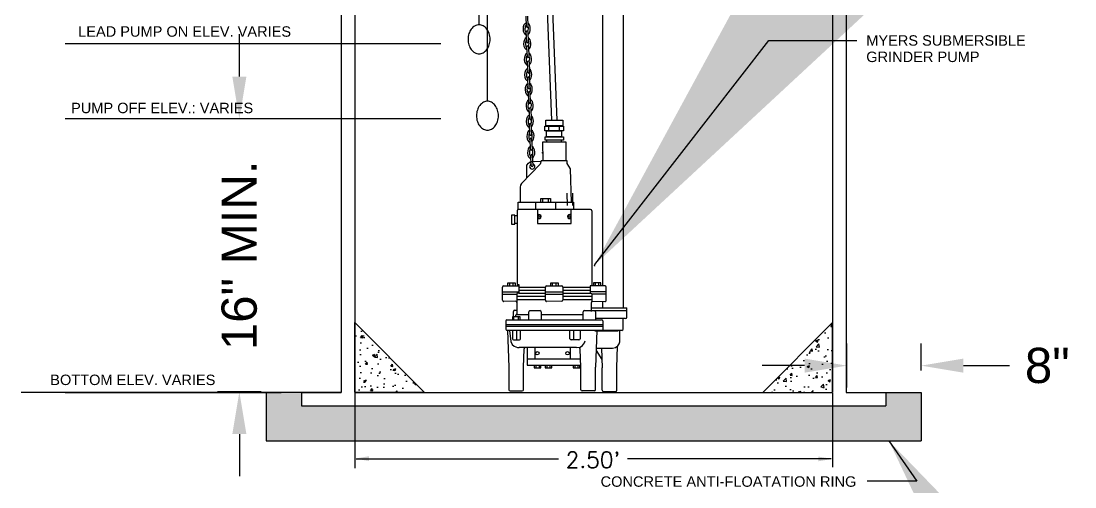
# Paper-space layout 'WS DET' of a CAD drawing. Header units: feet, sheet in inches. Extents: x -12.2 to 22.7, y -7.4 to 15.4.
# Drawn here: x 13.342 to 16.334, y 2.552 to 3.874 of the extents above; entities that cross this region are included whole.
import ezdxf

# ---------------------------------------------------------------- set-up
doc = ezdxf.new("R2010")
doc.units = ezdxf.units.FT
doc.header["$MEASUREMENT"] = 0
doc.layers.add('DT-2', color=2, linetype='Continuous')
doc.layers.add('N-ARROW', color=7, linetype='Continuous')
doc.styles.add('1L100', font='arial.ttf', dxfattribs={"height": 0.1})
doc.styles.add('_TCW_TXTSTY_2B', font='arial.ttf', dxfattribs={"height": 0.130972})
doc.styles.add('L100', font='simplex.shx', dxfattribs={"width": 0.7})
doc.styles.add('ROMANS', font='ROMANS.shx', dxfattribs={"height": 6})
doc.dimstyles.new('ACE1', dxfattribs={"dimscale": 20, "dimtxt": 0.18, "dimasz": 0.15, "dimexe": 0.08, "dimexo": 0.05, "dimgap": 0.03, "dimtad": 1, "dimdsep": 46, "dimtxsty": 'L100', "dimcen": 0.03, "dimclrd": 256, "dimclre": 256, "dimclrt": 256, "dimaunit": 1, "dimadec": 0, "dimazin": 0, "dimtfac": 1, "dimtofl": 0, "dimtmove": 0, "dimatfit": 3, "dimfxl": 1, "dimtolj": 1, "dimtzin": 0, "dimarcsym": 0})
doc.dimstyles.new('JEA1', dxfattribs={"dimtxt": 0.1, "dimasz": 0.12, "dimexe": 0.0625, "dimexo": 0.0625, "dimgap": 0.05, "dimtad": 1, "dimdec": 1, "dimlfac": 3, "dimdsep": 46, "dimtxsty": '1L100', "dimcen": 0.09, "dimclrd": 256, "dimclre": 256, "dimclrt": 256, "dimadec": 0, "dimazin": 0, "dimtfac": 1, "dimtdec": 1, "dimtofl": 0, "dimtmove": 0, "dimatfit": 3, "dimfxl": 1, "dimtolj": 1, "dimtzin": 0, "dimlwd": -1, "dimlwe": -1, "dimarcsym": 0})

# ---------------------------------------------------------------- blocks, each defined once
blk = doc.blocks.new('*D146')
at = {"layer": 'Defpoints', "color": 0, "transparency": 16777216}
for p in [(14.0006, 3.5969), (13.9619, 2.8223), (14.0862, 2.8223)]:
    blk.add_point(p, dxfattribs=at)
at = {"layer": 'DT-2', "transparency": 16777216}
for p, q in [((13.9619, 3.7169), (13.9619, 3.8369)), ((13.9381, 3.5969), (13.8994, 3.5969)), ((14.0237, 2.8223), (13.8994, 2.8223)), ((13.9619, 2.7023), (13.9619, 2.5823))]:
    blk.add_line(p, q, dxfattribs=at)
for points in [[(13.9419, 3.7169), (13.9819, 3.7169), (13.9619, 3.5969)], [(13.9419, 2.7023), (13.9819, 2.7023), (13.9619, 2.8223)]]:
    blk.add_solid(points, dxfattribs=at)
at = {"layer": 'DT-2', "transparency": 16777216, "insert": (13.9619, 3.2096), "char_height": 0.1, "attachment_point": 5, "rotation": 90, "style": '1L100'}
blk.add_mtext('\\A1;16" MIN.', dxfattribs=at)
blk = doc.blocks.new('*D133')
at = {"layer": 'Defpoints', "color": 0, "transparency": 16777216}
for p in [(15.6864, 2.8964), (15.8973, 2.8202), (15.6864, 2.772)]:
    blk.add_point(p, dxfattribs=at)
at = {"layer": 'DT-2', "transparency": 16777216}
for p, q in [((15.6864, 2.8345), (15.6864, 2.9589)), ((15.8973, 2.8827), (15.8973, 2.9589)), ((15.5664, 2.8964), (15.4464, 2.8964)), ((16.0173, 2.8964), (16.1478, 2.8964))]:
    blk.add_line(p, q, dxfattribs=at)
for points in [[(15.5664, 2.9164), (15.5664, 2.8764), (15.6864, 2.8964)], [(16.0173, 2.9164), (16.0173, 2.8764), (15.8973, 2.8964)]]:
    blk.add_solid(points, dxfattribs=at)
at = {"layer": 'DT-2', "transparency": 16777216, "insert": (16.2554, 2.8964), "char_height": 0.1, "attachment_point": 5, "style": '1L100'}
blk.add_mtext('\\A1;8" ', dxfattribs=at)

psp = doc.layouts.new('WS DET')

# ---------------------------------------------------------------- hatches: boundary and pattern name
at = {"layer": 'N-ARROW'}
h = psp.add_hatch(dxfattribs=at)
h.set_pattern_fill('AR-CONC', color=256, scale=0.01)
h.set_pattern_definition([(50, (-14.58694, -6.04104), (0.07172602, -0.00627521), [0.0075, -0.0825]), (355, (-14.58694, -6.04104), (-0.01387513, 0.07521921), [0.006, -0.066]), (100.45144, (-14.58096, -6.041564), (0.05785088, 0.068944), [0.00637402, -0.07011421]), (46.1842, (-14.58694, -6.02104), (0.10672413, -0.01655193), [0.01125, -0.12375]), (96.63564, (-14.57804, -6.02242), (0.0934662, 0.09741186), [0.00956103, -0.10517138]), (351.18416, (-14.58694, -6.02104), (0.0934662, 0.09741186), [0.009, -0.099]), (21, (-14.57694, -6.02604), (0.0596907, -0.04026189), [0.0075, -0.0825]), (326, (-14.57694, -6.02604), (0.02433153, 0.072515), [0.006, -0.066]), (71.45144, (-14.571964, -6.029396), (0.08402224, 0.03225312), [0.00637402, -0.07011421]), (37.5, (-14.586938, -6.04104), (0.001215986, 0.033289385), [0, -0.0652, 0, -0.067, 0, -0.06625]), (7.5, (-14.586938, -6.04104), (0.026306954, 0.03944117), [0, -0.0382, 0, -0.0637, 0, -0.02525]), (327.5, (-14.609238, -6.04104), (0.053382244, -0.002255487), [0, -0.025, 0, -0.078, 0, -0.1035]), (317.5, (-14.61924, -6.04104), (0.05831862, 0.0100105), [0, -0.0325, 0, -0.0518, 0, -0.0735])])
h.paths.add_polyline_path([(14.28949, 3.01879), (14.28949, 2.8202), (14.48697, 2.8202)])
h.paths.add_polyline_path([(15.64581, 3.01879), (15.44833, 2.8202), (15.64581, 2.8202)])
h = psp.add_hatch(dxfattribs=at)
h.set_pattern_fill('AR-CONC', color=256, scale=0.01)
h.set_pattern_definition([(50, (-14.58694, -6.54104), (0.07172602, -0.00627521), [0.0075, -0.0825]), (355, (-14.58694, -6.54104), (-0.01387513, 0.07521921), [0.006, -0.066]), (100.45144, (-14.58096, -6.541564), (0.05785088, 0.068944), [0.00637402, -0.07011421]), (46.1842, (-14.58694, -6.52104), (0.10672413, -0.01655193), [0.01125, -0.12375]), (96.63564, (-14.57804, -6.52242), (0.0934662, 0.09741186), [0.00956103, -0.10517138]), (351.18416, (-14.58694, -6.52104), (0.0934662, 0.09741186), [0.009, -0.099]), (21, (-14.57694, -6.52604), (0.0596907, -0.04026189), [0.0075, -0.0825]), (326, (-14.57694, -6.52604), (0.02433153, 0.072515), [0.006, -0.066]), (71.45144, (-14.571964, -6.529396), (0.08402224, 0.03225312), [0.00637402, -0.07011421]), (37.5, (-14.586938, -6.54104), (0.001215986, 0.033289385), [0, -0.0652, 0, -0.067, 0, -0.06625]), (7.5, (-14.586938, -6.54104), (0.026306954, 0.03944117), [0, -0.0382, 0, -0.0637, 0, -0.02525]), (327.5, (-14.609238, -6.54104), (0.053382244, -0.002255487), [0, -0.025, 0, -0.078, 0, -0.1035]), (317.5, (-14.61924, -6.54104), (0.05831862, 0.0100105), [0, -0.0325, 0, -0.0518, 0, -0.0735])])
h.paths.add_polyline_path([(14.28949, 2.78268), (14.13804, 2.78268), (14.13804, 2.8202), (14.03804, 2.8202), (14.03804, 2.68268), (14.28949, 2.68268)])
h.paths.add_polyline_path([(15.64581, 2.78268), (14.28949, 2.78268), (14.28949, 2.68268), (15.64581, 2.68268)])
h.paths.add_polyline_path([(15.89726, 2.8202), (15.79726, 2.8202), (15.79726, 2.78268), (15.64581, 2.78268), (15.64581, 2.68268), (15.89726, 2.68268)])

# ---------------------------------------------------------------- linework, layer by layer
for p, q in [((14.25107, 5.53401), (14.25107, 2.8202)), ((14.28949, 5.53401), (14.28949, 2.8202)), ((15.64581, 5.53401), (15.64581, 2.8202)), ((15.68423, 5.53401), (15.68423, 2.8202)), ((14.64235, 3.86389), (14.64235, 5.40974)), ((14.66619, 3.6468), (14.66619, 5.40995)), ((14.99254, 4.78302), (14.99254, 3.12287)), ((15.05163, 4.7865), (15.05163, 3.06058)), ((14.77713, 3.8593), (14.7758, 3.88787)), ((14.78218, 3.85953), (14.78085, 3.8881)), ((14.77772, 3.81497), (14.77639, 3.84354)), ((14.78277, 3.8152), (14.78145, 3.84377)), ((14.53384, 3.80991), (13.46733, 3.80991)), ((14.77942, 3.77315), (14.77809, 3.80171)), ((14.78447, 3.77338), (14.78314, 3.80195)), ((14.78132, 3.7293), (14.77999, 3.75787)), ((14.78637, 3.72954), (14.78504, 3.7581)), ((14.78191, 3.68497), (14.78058, 3.71354)), ((14.78696, 3.68521), (14.78563, 3.71377)), ((14.7836, 3.64315), (14.78227, 3.67171)), ((14.78865, 3.64338), (14.78732, 3.67195)), ((14.78623, 3.59694), (14.7849, 3.62551)), ((14.79129, 3.59718), (14.78996, 3.62574)), ((14.53384, 3.59689), (13.46733, 3.59689)), ((14.78682, 3.55261), (14.7855, 3.58118)), ((14.79188, 3.55285), (14.79055, 3.58141)), ((14.84045, 3.56301), (14.84061, 3.57718)), ((14.87097, 3.56301), (14.87097, 3.57718)), ((14.78852, 3.51079), (14.78719, 3.53936)), ((14.79357, 3.51102), (14.79224, 3.53959)), ((14.82404, 3.47788), (14.82324, 3.53207)), ((14.82324, 3.53207), (14.88905, 3.53174)), ((14.83433, 3.53201), (14.83438, 3.53648)), ((14.87654, 3.53181), (14.87654, 3.53648)), ((14.88905, 3.53174), (14.88905, 3.47813)), ((14.77826, 3.46518), (14.78238, 3.47085)), ((14.78238, 3.47085), (14.78771, 3.47446)), ((14.78771, 3.47446), (14.79476, 3.47634)), ((14.79052, 3.46427), (14.78919, 3.49284)), ((14.79557, 3.46451), (14.79424, 3.49307)), ((14.79476, 3.47634), (14.80084, 3.47626)), ((14.79617, 3.47633), (14.81783, 3.47603)), ((14.8182, 3.47786), (14.81615, 3.46791)), ((14.89241, 3.47815), (14.8182, 3.47786)), ((14.89271, 3.47047), (14.89241, 3.47815)), ((14.90185, 3.4553), (14.89271, 3.47047)), ((14.81615, 3.46791), (14.76281, 3.41327)), ((14.77757, 3.45969), (14.77826, 3.46518)), ((14.77769, 3.42852), (14.77757, 3.45969)), ((14.90514, 3.36003), (14.90185, 3.4553)), ((14.76281, 3.41327), (14.76032, 3.4083)), ((14.75914, 3.4028), (14.75877, 3.36003)), ((14.76032, 3.4083), (14.75914, 3.4028)), ((14.89314, 3.35053), (14.89281, 3.38558)), ((14.90874, 3.35053), (14.90817, 3.38637)), ((14.75362, 3.33918), (14.75362, 3.36003)), ((14.75362, 3.36003), (14.91015, 3.36003)), ((14.80359, 3.33919), (14.80359, 3.36003)), ((14.81774, 3.36003), (14.81774, 3.37094)), ((14.81774, 3.37094), (14.84487, 3.37094)), ((14.82345, 3.36003), (14.82345, 3.37094)), ((14.83916, 3.36003), (14.83916, 3.37094)), ((14.84487, 3.37094), (14.84487, 3.36003)), ((14.8599, 3.33919), (14.8599, 3.36003)), ((14.91015, 3.36003), (14.91015, 3.33919)), ((14.73449, 3.32384), (14.73449, 3.29821)), ((14.74382, 3.32384), (14.73449, 3.32384)), ((14.74382, 3.29821), (14.74382, 3.32384)), ((14.74382, 3.32228), (14.75034, 3.32228)), ((14.75034, 3.3358), (14.75034, 3.12705)), ((14.9589, 3.33919), (14.75373, 3.33919)), ((14.80849, 3.33919), (14.80849, 3.29978)), ((14.80849, 3.32546), (14.81191, 3.32546)), ((14.9034, 3.32546), (14.89998, 3.32546)), ((14.9034, 3.29978), (14.9034, 3.33919)), ((14.96229, 3.3358), (14.96229, 3.12287)), ((14.73449, 3.29821), (14.74382, 3.29821)), ((14.74382, 3.30074), (14.75034, 3.30074)), ((14.80849, 3.314), (14.81139, 3.314)), ((14.80849, 3.29978), (14.9034, 3.29978)), ((14.9034, 3.314), (14.9005, 3.314)), ((14.70911, 3.08187), (14.70911, 3.11948)), ((14.7125, 3.12287), (14.75492, 3.12287)), ((14.72411, 3.13171), (14.74526, 3.13171)), ((14.72411, 3.12287), (14.72411, 3.13171)), ((14.72972, 3.12287), (14.72972, 3.13171)), ((14.73949, 3.12287), (14.73949, 3.13171)), ((14.74526, 3.13171), (14.74526, 3.12287)), ((14.75034, 3.12705), (14.75492, 3.12705)), ((14.75492, 3.12705), (14.75492, 3.11962)), ((14.75492, 3.11962), (14.83061, 3.11962)), ((14.75492, 3.11962), (14.75492, 3.10236)), ((14.83061, 3.08187), (14.83061, 3.11948)), ((14.834, 3.12287), (14.87639, 3.12287)), ((14.8456, 3.12287), (14.8456, 3.13171)), ((14.8456, 3.13171), (14.86675, 3.13171)), ((14.85121, 3.12287), (14.85121, 3.13171)), ((14.86098, 3.12287), (14.86098, 3.13171)), ((14.86675, 3.13171), (14.86675, 3.12287)), ((14.87978, 3.11962), (14.95743, 3.11962)), ((14.87978, 3.11948), (14.87978, 3.08271)), ((14.99985, 3.12287), (14.95743, 3.12287)), ((14.95743, 3.12287), (14.95743, 3.11962)), ((14.95743, 3.11962), (14.95743, 3.10236)), ((14.98824, 3.13171), (14.9671, 3.13171)), ((14.9671, 3.13171), (14.9671, 3.12287)), ((14.97287, 3.12287), (14.97287, 3.13171)), ((14.98264, 3.12287), (14.98264, 3.13171)), ((14.98824, 3.12287), (14.98824, 3.13171)), ((15.00324, 3.08187), (15.00324, 3.11948)), ((14.70911, 3.10592), (14.75492, 3.10592)), ((14.70911, 3.09953), (14.74959, 3.09953)), ((14.75492, 3.10236), (14.74959, 3.10094)), ((14.74959, 3.10094), (14.74959, 3.04149)), ((14.74959, 3.09374), (14.83061, 3.09374)), ((14.74959, 3.08399), (14.83061, 3.08399)), ((14.75492, 3.11099), (14.83061, 3.11099)), ((14.75492, 3.10236), (14.83061, 3.10236)), ((14.83061, 3.10592), (14.87978, 3.10592)), ((14.83061, 3.09953), (14.87978, 3.09953)), ((14.87978, 3.11099), (14.95743, 3.11099)), ((14.87978, 3.10236), (14.95743, 3.10236)), ((14.87978, 3.09374), (14.96277, 3.09374)), ((14.87978, 3.08399), (14.96277, 3.08399)), ((15.00324, 3.10592), (14.95743, 3.10592)), ((14.95743, 3.10236), (14.96277, 3.10094)), ((14.96277, 3.10094), (14.96277, 3.07861)), ((15.00324, 3.09953), (14.96277, 3.09953)), ((14.74613, 3.07915), (14.71257, 3.07848)), ((14.74315, 3.0537), (14.74959, 3.0537)), ((14.7868, 3.0525), (14.8149, 3.0525)), ((14.87646, 3.07932), (14.83406, 3.07848)), ((14.94163, 3.0525), (14.96973, 3.0525)), ((14.96126, 3.04978), (14.96126, 3.07579)), ((14.96126, 3.06058), (15.06159, 3.06058)), ((14.96471, 3.07918), (14.99979, 3.07848)), ((15.06159, 3.05198), (14.97154, 3.05198)), ((14.99254, 3.07862), (14.99254, 3.06058)), ((15.06159, 3.03321), (15.06159, 3.06058)), ((14.71809, 3.02316), (14.71809, 3.00002)), ((14.72148, 3.02655), (14.99013, 3.02655)), ((14.75891, 3.03456), (14.73681, 3.03456)), ((14.73681, 3.03456), (14.73681, 3.02655)), ((14.73976, 3.03456), (14.73976, 3.05031)), ((14.74123, 3.02655), (14.74123, 3.03456)), ((14.74709, 3.03456), (14.74709, 3.03997)), ((14.74959, 3.04149), (14.78341, 3.04149)), ((14.75457, 3.02655), (14.75457, 3.03456)), ((14.75891, 3.02655), (14.75891, 3.03456)), ((14.78341, 3.02655), (14.78341, 3.04911)), ((14.81829, 3.04911), (14.81829, 3.02655)), ((14.81829, 3.04149), (14.93824, 3.04149)), ((14.93824, 3.02655), (14.93824, 3.04911)), ((14.97312, 3.04911), (14.97312, 3.02655)), ((15.0582, 3.02982), (14.97312, 3.02982)), ((14.99352, 3.02316), (14.99352, 2.99663)), ((15.05146, 3.00002), (15.05146, 3.02982)), ((14.71809, 3.0135), (14.99352, 3.0135)), ((14.71809, 3.00846), (14.99352, 3.00846)), ((15.04807, 2.99663), (14.72148, 2.99663)), ((14.72285, 2.99663), (14.72681, 2.8921)), ((14.72876, 2.99663), (14.73235, 2.96481)), ((14.73688, 2.99663), (14.73688, 2.97275)), ((14.74958, 2.96936), (14.74958, 2.99663)), ((14.76019, 2.97275), (14.76019, 2.99663)), ((14.90043, 2.97275), (14.90043, 2.99663)), ((14.91104, 2.96936), (14.91104, 2.99663)), ((14.92891, 2.99663), (14.92891, 2.97275)), ((14.97073, 2.99571), (15.03761, 2.99571)), ((14.977, 2.99663), (14.97304, 2.8921)), ((15.04161, 2.96412), (15.04161, 2.99663)), ((14.73235, 2.96481), (14.73647, 2.95659)), ((14.74027, 2.96936), (14.7568, 2.96936)), ((14.90219, 2.96978), (14.90219, 2.96979)), ((14.92552, 2.96936), (14.90382, 2.96936)), ((14.94118, 2.961), (14.94367, 2.96687)), ((15.04003, 2.95876), (15.04161, 2.96412)), ((14.73647, 2.95659), (14.74218, 2.95134)), ((14.74218, 2.95134), (14.75109, 2.94814)), ((14.75109, 2.94814), (14.75623, 2.9477)), ((14.91892, 2.9477), (14.75623, 2.9477)), ((14.76848, 2.89211), (14.77035, 2.94298)), ((14.77035, 2.94298), (14.77237, 2.9477)), ((14.77924, 2.9477), (14.77924, 2.89797)), ((14.80124, 2.91524), (14.80124, 2.9477)), ((14.90219, 2.91602), (14.90219, 2.9477)), ((14.91892, 2.9477), (14.92925, 2.94909)), ((14.9295, 2.94298), (14.92701, 2.94879)), ((14.92925, 2.94909), (14.93584, 2.95336)), ((14.93137, 2.89211), (14.9295, 2.94298)), ((14.93584, 2.95336), (14.94118, 2.961)), ((14.97483, 2.93944), (14.9912, 2.91347)), ((14.9751, 2.94641), (15.02133, 2.94641)), ((14.98993, 2.94641), (14.99209, 2.89066)), ((15.02133, 2.94641), (15.0296, 2.94833)), ((15.0296, 2.94833), (15.03608, 2.95228)), ((15.03371, 2.89048), (15.03508, 2.95167)), ((15.03608, 2.95228), (15.04003, 2.95876)), ((14.77964, 2.91602), (14.93049, 2.91602)), ((14.72681, 2.8921), (14.72681, 2.82823)), ((14.76848, 2.82824), (14.76848, 2.89211)), ((14.77924, 2.89797), (14.93116, 2.89797)), ((14.79917, 2.89797), (14.79917, 2.89038)), ((14.79917, 2.89038), (14.81805, 2.89038)), ((14.80368, 2.89797), (14.80368, 2.89038)), ((14.8129, 2.89797), (14.8129, 2.89038)), ((14.81805, 2.89038), (14.81805, 2.89797)), ((14.82985, 2.89797), (14.82985, 2.89038)), ((14.82985, 2.89038), (14.84873, 2.89038)), ((14.83436, 2.89797), (14.83436, 2.89038)), ((14.84358, 2.89797), (14.84358, 2.89038)), ((14.84873, 2.89038), (14.84873, 2.89797)), ((14.90923, 2.89797), (14.90923, 2.89038)), ((14.90923, 2.89038), (14.92811, 2.89038)), ((14.91374, 2.89797), (14.91374, 2.89038)), ((14.92296, 2.89797), (14.92296, 2.89038)), ((14.92811, 2.89038), (14.92811, 2.89797)), ((14.93137, 2.82824), (14.93137, 2.89211)), ((14.97304, 2.82823), (14.97304, 2.8921)), ((14.99209, 2.82679), (14.99209, 2.89066)), ((15.03371, 2.82661), (15.03371, 2.89048)), ((13.46733, 2.8202), (14.08042, 2.8202)), ((14.03804, 2.8202), (14.03804, 2.68268)), ((14.13804, 2.8202), (14.25107, 2.8202)), ((14.13804, 2.8202), (14.13804, 2.78268)), ((14.28949, 2.8202), (15.64581, 2.8202)), ((14.7302, 2.82497), (14.76509, 2.82497)), ((14.96965, 2.82497), (14.93476, 2.82497)), ((14.99545, 2.82353), (15.0303, 2.82329)), ((15.68423, 2.8202), (15.79726, 2.8202)), ((15.79726, 2.8202), (15.79726, 2.78268)), ((15.89726, 2.8202), (15.89726, 2.68268)), ((14.13804, 2.78268), (15.79726, 2.78268)), ((14.03804, 2.68268), (15.89726, 2.68268))]:
    psp.add_line(p, q, dxfattribs=at)
at = {"layer": 'N-ARROW', "linetype": 'Continuous'}
for p, q in [((14.13663, 2.8202), (13.34222, 2.8202)), ((14.28949, 2.81879), (14.28949, 2.60546)), ((15.64581, 2.81879), (15.64581, 2.60833)), ((14.29356, 2.63167), (14.86784, 2.63167)), ((15.64174, 2.63167), (15.06386, 2.63167))]:
    psp.add_line(p, q, dxfattribs=at)
at = {"layer": 'N-ARROW'}
for points in [[(14.84872, 3.5928), (14.80793, 4.62134), (14.70746, 5.27235), (14.67473, 5.4577)], [(14.86412, 3.5928), (14.8233, 4.62213), (14.72282, 5.27314), (14.69024, 5.4577)]]:
    psp.add_lwpolyline(points, dxfattribs=at)
for points in [[(14.64235, 3.86389, 0.1254038), (14.63086, 3.86096, 0.1058719), (14.62025, 3.85185, 0.0864367), (14.61359, 3.83897, 0.0763933), (14.6111, 3.82278, 0.0763933), (14.61359, 3.80658, 0.0864367), (14.62025, 3.7937, 0.1058719), (14.63086, 3.78459, 0.1254038), (14.64235, 3.78166, 0.1254038), (14.65384, 3.78459, 0.1058719), (14.66444, 3.7937, 0.0864367), (14.67111, 3.80658, 0.0763933), (14.6736, 3.82278, 0.0763933), (14.67111, 3.83897, 0.0864367), (14.66444, 3.85185, 0.1058719), (14.65384, 3.86096, 0.1254038)], [(14.66619, 3.6468, 0.1254038), (14.6547, 3.64388, 0.1058719), (14.6441, 3.63476, 0.0864367), (14.63743, 3.62188, 0.0763933), (14.63494, 3.60569, 0.0763933), (14.63743, 3.5895, 0.0864367), (14.6441, 3.57662, 0.1058719), (14.6547, 3.5675, 0.1254038), (14.66619, 3.56457, 0.1254038), (14.67768, 3.5675, 0.1058719), (14.68829, 3.57662, 0.0864367), (14.69495, 3.5895, 0.0763933), (14.69744, 3.60569, 0.0763933), (14.69495, 3.62188, 0.0864367), (14.68829, 3.63476, 0.1058719), (14.67768, 3.64388, 0.1254038)]]:
    psp.add_lwpolyline(points, format="xyb", close=True, dxfattribs=at)
for points in [[(14.83189, 3.5928), (14.8799, 3.5928), (14.8799, 3.57718), (14.83189, 3.57718)], [(14.82862, 3.57573), (14.88245, 3.57573), (14.88245, 3.56301), (14.82862, 3.56301)], [(14.83371, 3.56301), (14.87627, 3.56301), (14.87627, 3.54557), (14.83371, 3.54557)], [(14.82971, 3.54557), (14.88172, 3.54557), (14.88172, 3.53648), (14.82971, 3.53648)]]:
    psp.add_lwpolyline(points, close=True, dxfattribs=at)
at = {"layer": 'N-ARROW', "flags": 128}
for points in [[(14.28949, 2.8202), (14.28949, 3.01879), (14.48697, 2.8202)], [(15.64581, 2.8202), (15.64581, 3.01879), (15.44833, 2.8202)]]:
    psp.add_lwpolyline(points, close=True, dxfattribs=at)
for points in [[(14.25107, 2.8202), (14.03804, 2.8202)], [(15.68423, 2.8202), (15.89726, 2.8202)]]:
    psp.add_lwpolyline(points, dxfattribs=at)
at = {"layer": 'N-ARROW'}
for centre, radius in [((14.81261, 3.31971), 0.00245), ((14.89928, 3.31971), 0.00245), ((14.8076, 2.9317), 0.00488), ((14.89335, 2.9317), 0.00488)]:
    psp.add_circle(centre, radius, dxfattribs=at)
for centre, radius, start, end in [((14.77966, 3.85942), 0.00253, 182.66355, 2.66355), ((14.77892, 3.84365), 0.00253, 2.66355, 182.66355), ((14.78025, 3.81509), 0.00253, 182.66355, 2.66355), ((14.78061, 3.80183), 0.00253, 2.66355, 182.66355), ((14.78194, 3.77326), 0.00253, 182.66355, 2.66355), ((14.78251, 3.75799), 0.00253, 2.66355, 182.66355), ((14.7831, 3.71366), 0.00253, 2.66355, 182.66355), ((14.78384, 3.72942), 0.00253, 182.66355, 2.66355), ((14.78443, 3.68509), 0.00253, 182.66355, 2.66355), ((14.7848, 3.67183), 0.00253, 2.66355, 182.66355), ((14.78613, 3.64327), 0.00253, 182.66355, 2.66355), ((14.78743, 3.62563), 0.00253, 2.66355, 182.66355), ((14.78876, 3.59706), 0.00253, 182.66355, 2.66355), ((14.78802, 3.5813), 0.00253, 2.66355, 182.66355), ((14.78935, 3.55273), 0.00253, 182.66355, 2.66355), ((14.78972, 3.53947), 0.00253, 2.66355, 182.66355), ((14.79104, 3.51091), 0.00253, 182.66355, 2.66355), ((14.82325, 3.49678), 0.00379, 83.03599, 139.64602), ((14.79172, 3.49295), 0.00253, 2.66355, 182.66355), ((14.79316, 3.46186), 0.00731, 108.35073, 67.89119), ((14.79304, 3.46439), 0.00253, 182.66355, 2.66355), ((14.75373, 3.3358), 0.00339, 90, 180), ((14.81268, 3.31968), 0.00583, 257.18818, 97.64027), ((14.8992, 3.31968), 0.00583, 82.35973, 282.81182), ((14.9589, 3.3358), 0.00339, 0, 90), ((14.96916, 3.17919), 0.00226, 0, 90), ((14.7125, 3.11948), 0.00339, 90, 180), ((14.834, 3.11948), 0.00339, 90, 180), ((14.87639, 3.11948), 0.00339, 0, 90), ((14.99985, 3.11948), 0.00339, 0, 90), ((14.7125, 3.08187), 0.00339, 180, 271.14469), ((14.834, 3.08187), 0.00339, 180, 271.14469), ((14.87639, 3.08271), 0.00339, 271.14469, 0), ((14.99985, 3.08187), 0.00339, 268.85531, 0), ((14.74315, 3.05031), 0.00339, 90, 180), ((14.7462, 3.07576), 0.00339, 0, 91.14469), ((14.7868, 3.04911), 0.00339, 90, 180), ((14.8149, 3.04911), 0.00339, 0, 90), ((14.94163, 3.04911), 0.00339, 90, 180), ((14.96465, 3.07579), 0.00339, 88.85531, 180), ((14.96973, 3.04911), 0.00339, 0, 90), ((14.72148, 3.02316), 0.00339, 90, 180), ((14.75048, 3.03997), 0.00339, 105.2727, 180), ((14.99013, 3.02316), 0.00339, 0, 90), ((15.0582, 3.03321), 0.00339, 270, 0), ((14.72148, 3.00002), 0.00339, 180, 270), ((15.04807, 3.00002), 0.00339, 270, 0), ((14.74027, 2.97275), 0.00339, 180, 270), ((14.7568, 2.97275), 0.00339, 270, 0), ((14.90382, 2.97275), 0.00339, 180, 270), ((14.92552, 2.97275), 0.00339, 270, 0), ((14.7302, 2.82836), 0.00339, 182.17129, 270), ((14.76509, 2.82836), 0.00339, 270, 357.89913), ((14.93476, 2.82836), 0.00339, 182.10087, 270), ((14.96965, 2.82836), 0.00339, 270, 357.82871), ((14.99547, 2.82692), 0.00339, 182.2141, 269.60793), ((15.03032, 2.82668), 0.00339, 269.60793, 358.71628)]:
    psp.add_arc(centre, radius, start, end, dxfattribs=at)
for centre, start_param, end_param in [((14.77743, 3.85225), 6.3902334, 9.3951759), ((14.77743, 3.85225), 3.6114295, 5.8761725), ((14.77912, 3.81043), 6.5088492, 9.3951759), ((14.77912, 3.81043), 3.6114295, 6.0078114), ((14.78102, 3.76658), 6.5197185, 9.3951759), ((14.78102, 3.76658), 3.6114295, 6.0194299), ((14.78161, 3.72225), 6.3902334, 9.3951759), ((14.78161, 3.72225), 3.6114295, 5.8761725), ((14.7833, 3.68043), 6.5088492, 9.3951759), ((14.7833, 3.68043), 3.6114295, 6.0078114), ((14.78594, 3.63422), 6.581059, 9.3951759), ((14.78594, 3.63422), 3.6114295, 6.0837415), ((14.78653, 3.58989), 6.3902334, 9.3951759), ((14.78653, 3.58989), 3.6114295, 5.8761725), ((14.78822, 3.54807), 6.5088492, 9.3951759), ((14.78822, 3.54807), 3.6114295, 6.0078114), ((14.79022, 3.50155), 6.5173613, 9.3951759), ((14.79022, 3.50155), 3.6114295, 6.0169161)]:
    psp.add_ellipse(centre, major_axis=(0.00032, 0.01747), ratio=0.5867173, start_param=start_param, end_param=end_param, dxfattribs=at)
for points, knots in [([(14.7769, 3.8642), (14.77681, 3.86414), (14.7767, 3.86406), (14.77597, 3.8635), (14.77515, 3.86255), (14.77291, 3.85815), (14.77208, 3.85318), (14.77307, 3.84546), (14.77435, 3.84256), (14.77593, 3.84072), (14.77627, 3.84044), (14.77655, 3.84027)], [6.6344199, 6.6344199, 6.6344199, 6.6344199, 6.7230802, 6.7230802, 7.1629752, 7.1629752, 8.0981163, 8.0981163, 8.8400544, 8.8400544, 9.1078726, 9.1078726, 9.1078726, 9.1078726]), ([(14.7811, 3.84493), (14.78114, 3.84502), (14.78117, 3.8451), (14.78195, 3.8473), (14.7824, 3.84993), (14.78241, 3.85445), (14.78217, 3.85634), (14.78176, 3.85801)], [4.17088054, 4.17088054, 4.17088054, 4.17088054, 4.19386072, 4.19386072, 4.7395246, 4.7395246, 5.13675715, 5.13675715, 5.13675715, 5.13675715]), ([(14.77743, 3.82131), (14.777, 3.82081), (14.77654, 3.82014), (14.77461, 3.81633), (14.77378, 3.81136), (14.77476, 3.80364), (14.77605, 3.80074), (14.77762, 3.79889), (14.77797, 3.79861), (14.77824, 3.79845)], [6.9055052, 6.9055052, 6.9055052, 6.9055052, 7.1629752, 7.1629752, 8.0981163, 8.0981163, 8.8400544, 8.8400544, 9.1078726, 9.1078726, 9.1078726, 9.1078726]), ([(14.7828, 3.8031), (14.78283, 3.80319), (14.78286, 3.80328), (14.78365, 3.80548), (14.7841, 3.80811), (14.78411, 3.81371), (14.7835, 3.81666), (14.78261, 3.8188)], [4.1708805, 4.1708805, 4.1708805, 4.1708805, 4.1938607, 4.1938607, 4.7395246, 4.7395246, 5.3634689, 5.3634689, 5.3634689, 5.3634689]), ([(14.77922, 3.77734), (14.77883, 3.77685), (14.77841, 3.77623), (14.77651, 3.77249), (14.77568, 3.76751), (14.77666, 3.75979), (14.77795, 3.7569), (14.77952, 3.75505), (14.77987, 3.75477), (14.78014, 3.75461)], [6.9265522, 6.9265522, 6.9265522, 6.9265522, 7.1629752, 7.1629752, 8.0981163, 8.0981163, 8.8400544, 8.8400544, 9.1078726, 9.1078726, 9.1078726, 9.1078726]), ([(14.7847, 3.75926), (14.78473, 3.75935), (14.78476, 3.75944), (14.78554, 3.76164), (14.78599, 3.76427), (14.78601, 3.77001), (14.78534, 3.77308), (14.78438, 3.77525)], [4.1708805, 4.1708805, 4.1708805, 4.1708805, 4.1938607, 4.1938607, 4.7395246, 4.7395246, 5.3922722, 5.3922722, 5.3922722, 5.3922722]), ([(14.78109, 3.7342), (14.78099, 3.73414), (14.78088, 3.73406), (14.78015, 3.7335), (14.77933, 3.73255), (14.7771, 3.72816), (14.77627, 3.72318), (14.77725, 3.71546), (14.77854, 3.71257), (14.78011, 3.71072), (14.78046, 3.71044), (14.78073, 3.71028)], [6.6344199, 6.6344199, 6.6344199, 6.6344199, 6.7230802, 6.7230802, 7.1629752, 7.1629752, 8.0981163, 8.0981163, 8.8400544, 8.8400544, 9.1078726, 9.1078726, 9.1078726, 9.1078726]), ([(14.78529, 3.71493), (14.78532, 3.71502), (14.78535, 3.71511), (14.78613, 3.71731), (14.78659, 3.71994), (14.7866, 3.72445), (14.78635, 3.72634), (14.78594, 3.72801)], [4.17088054, 4.17088054, 4.17088054, 4.17088054, 4.19386072, 4.19386072, 4.7395246, 4.7395246, 5.13675715, 5.13675715, 5.13675715, 5.13675715]), ([(14.78161, 3.69132), (14.78118, 3.69081), (14.78073, 3.69014), (14.77879, 3.68633), (14.77796, 3.68136), (14.77894, 3.67364), (14.78023, 3.67074), (14.7818, 3.6689), (14.78215, 3.66861), (14.78242, 3.66845)], [6.9055052, 6.9055052, 6.9055052, 6.9055052, 7.1629752, 7.1629752, 8.0981163, 8.0981163, 8.8400544, 8.8400544, 9.1078726, 9.1078726, 9.1078726, 9.1078726]), ([(14.78698, 3.67311), (14.78701, 3.67319), (14.78705, 3.67328), (14.78783, 3.67548), (14.78828, 3.67811), (14.78829, 3.68372), (14.78768, 3.68666), (14.78679, 3.6888)], [4.1708805, 4.1708805, 4.1708805, 4.1708805, 4.1938607, 4.1938607, 4.7395246, 4.7395246, 5.3634689, 5.3634689, 5.3634689, 5.3634689]), ([(14.78355, 3.64417), (14.78335, 3.64386), (14.78314, 3.6435), (14.78143, 3.64013), (14.78059, 3.63515), (14.78158, 3.62743), (14.78286, 3.62454), (14.78444, 3.62269), (14.78478, 3.62241), (14.78506, 3.62225)], [7.041707, 7.041707, 7.041707, 7.041707, 7.1629752, 7.1629752, 8.0981163, 8.0981163, 8.8400544, 8.8400544, 9.1078726, 9.1078726, 9.1078726, 9.1078726]), ([(14.78962, 3.6269), (14.78965, 3.62699), (14.78968, 3.62708), (14.79046, 3.62928), (14.79091, 3.63191), (14.79093, 3.63816), (14.79002, 3.64173), (14.78874, 3.64399), (14.78868, 3.6441), (14.78861, 3.6442)], [4.1708805, 4.1708805, 4.1708805, 4.1708805, 4.1938607, 4.1938607, 4.7395246, 4.7395246, 5.4994201, 5.4994201, 5.539958, 5.539958, 5.539958, 5.539958]), ([(14.78601, 3.60184), (14.78591, 3.60178), (14.7858, 3.6017), (14.78507, 3.60114), (14.78425, 3.60019), (14.78202, 3.5958), (14.78119, 3.59082), (14.78217, 3.5831), (14.78345, 3.58021), (14.78503, 3.57836), (14.78538, 3.57808), (14.78565, 3.57792)], [6.6344199, 6.6344199, 6.6344199, 6.6344199, 6.7230802, 6.7230802, 7.1629752, 7.1629752, 8.0981163, 8.0981163, 8.8400544, 8.8400544, 9.1078726, 9.1078726, 9.1078726, 9.1078726]), ([(14.79021, 3.58257), (14.79024, 3.58266), (14.79027, 3.58275), (14.79105, 3.58495), (14.7915, 3.58758), (14.79152, 3.59209), (14.79127, 3.59398), (14.79086, 3.59565)], [4.17088054, 4.17088054, 4.17088054, 4.17088054, 4.19386072, 4.19386072, 4.7395246, 4.7395246, 5.13675715, 5.13675715, 5.13675715, 5.13675715]), ([(14.78653, 3.55896), (14.7861, 3.55845), (14.78565, 3.55778), (14.78371, 3.55397), (14.78288, 3.549), (14.78386, 3.54128), (14.78515, 3.53838), (14.78672, 3.53654), (14.78707, 3.53626), (14.78734, 3.53609)], [6.9055052, 6.9055052, 6.9055052, 6.9055052, 7.1629752, 7.1629752, 8.0981163, 8.0981163, 8.8400544, 8.8400544, 9.1078726, 9.1078726, 9.1078726, 9.1078726]), ([(14.7919, 3.54075), (14.79193, 3.54083), (14.79197, 3.54092), (14.79275, 3.54312), (14.7932, 3.54575), (14.79321, 3.55136), (14.7926, 3.5543), (14.79171, 3.55644)], [4.1708805, 4.1708805, 4.1708805, 4.1708805, 4.1938607, 4.1938607, 4.7395246, 4.7395246, 5.3634689, 5.3634689, 5.3634689, 5.3634689]), ([(14.78845, 3.51234), (14.78804, 3.51185), (14.78762, 3.51121), (14.78571, 3.50745), (14.78488, 3.50248), (14.78586, 3.49476), (14.78715, 3.49186), (14.78872, 3.49002), (14.78907, 3.48974), (14.78934, 3.48957)], [6.922011, 6.922011, 6.922011, 6.922011, 7.1629752, 7.1629752, 8.0981163, 8.0981163, 8.8400544, 8.8400544, 9.1078726, 9.1078726, 9.1078726, 9.1078726]), ([(14.7939, 3.49423), (14.79393, 3.49432), (14.79396, 3.4944), (14.79475, 3.4966), (14.7952, 3.49923), (14.79521, 3.50505), (14.79451, 3.5082), (14.79352, 3.51037)], [4.1708805, 4.1708805, 4.1708805, 4.1708805, 4.1938607, 4.1938607, 4.7395246, 4.7395246, 5.407812, 5.407812, 5.407812, 5.407812])]:
    psp.add_open_spline(points, degree=3, knots=knots, dxfattribs=at)
at = {"layer": 'N-ARROW', "linetype": 'Continuous'}
for points in [[(14.32982, 2.63937), (14.32982, 2.62581), (14.28913, 2.63259)], [(15.60512, 2.63846), (15.60512, 2.62489), (15.64581, 2.63167)]]:
    psp.add_solid(points, dxfattribs=at)

# ---------------------------------------------------------------- texts
at = {"layer": 'N-ARROW'}
for s, height, style, p in [('LEAD PUMP ON ELEV. VARIES', 0.0296065, '_TCW_TXTSTY_2B', (13.50433, 3.83001)), ('MYERS SUBMERSIBLE            ', 0.0296065, '_TCW_TXTSTY_2B', (15.74146, 3.80458)), ('GRINDER PUMP', 0.0296065, '_TCW_TXTSTY_2B', (15.74146, 3.75807)), ('PUMP OFF ELEV.: VARIES', 0.0296065, '_TCW_TXTSTY_2B', (13.48413, 3.61301)), ('BOTTOM ELEV. VARIES', 0.0296065, '_TCW_TXTSTY_2B', (13.42504, 2.84134)), ("2.50'", 0.04521, 'ROMANS', (14.88817, 2.60646)), ('CONCRETE ANTI-FLOATATION RING', 0.0296065, '_TCW_TXTSTY_2B', (14.98736, 2.55266))]:
    psp.add_text(s, height=height, dxfattribs=dict(at, style=style)).set_placement(p)

# ---------------------------------------------------------------- dimensions: what is measured, and where the dimension line sits
at = {"layer": 'DT-2'}
dim = psp.add_linear_dim(base=(13.96188, 2.82235), p1=(14.00058, 3.59689), p2=(14.08622, 2.82235), angle=90, text='16" MIN.', dimstyle='JEA1', override={"dimtad": 0, "dimpost": "'"}, dxfattribs=at)
dim.commit()
dim.dimension.update_dxf_attribs({"geometry": '*D146', "text_midpoint": (13.96188, 3.20962)})
dim = psp.add_linear_dim(base=(15.68638, 2.89636), p1=(15.89726, 2.8202), p2=(15.68638, 2.77202), text='8" ', dimstyle='JEA1', override={"dimtad": 0, "dimpost": "'"}, dxfattribs=at)
dim.commit()
dim.dimension.update_dxf_attribs({"geometry": '*D133', "text_midpoint": (16.25538, 2.89636), "dimtype": 160})

# ---------------------------------------------------------------- leaders
at = {"layer": 'N-ARROW'}
psp.add_leader([(14.97119, 3.18346), (15.46511, 3.81967), (15.71504, 3.81967)], dimstyle='ACE1', dxfattribs=at)
psp.add_leader([(15.80597, 2.68268), (15.8848, 2.56871), (15.74378, 2.56871)], dimstyle='ACE1', override={"dimgap": 0.03, "dimtad": 0}, dxfattribs=at)

doc.saveas('drawing.dxf')
